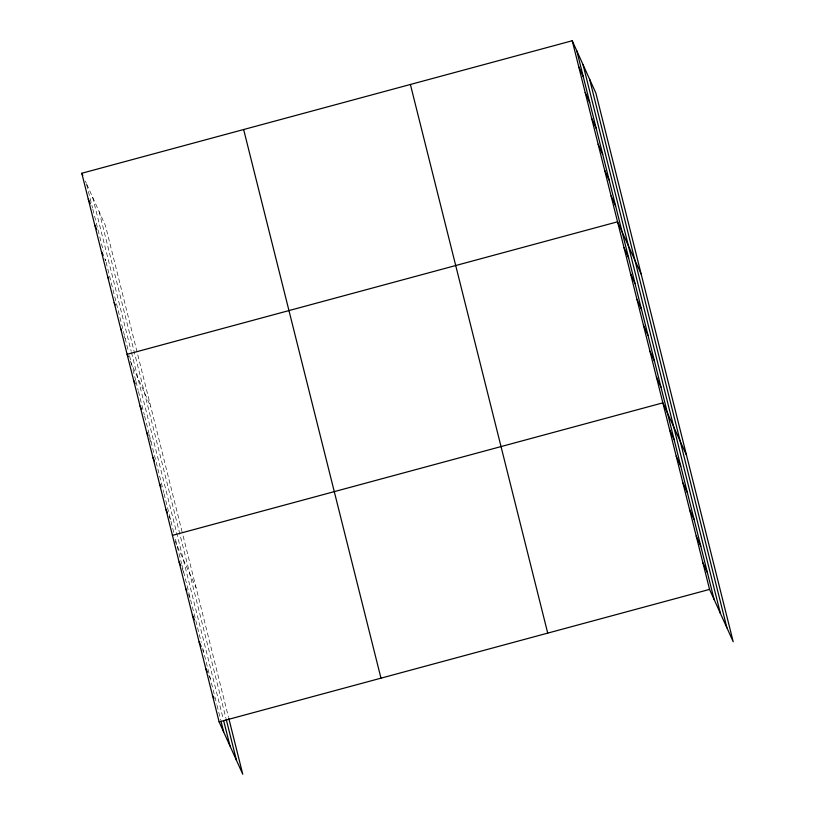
<?xml version="1.0" encoding="UTF-8"?>
<svg xmlns="http://www.w3.org/2000/svg" width="815" height="815" viewBox="0 0 815 815"><rect width="100%" height="100%" fill="white"/><g stroke="black" fill="none" stroke-linecap="round" stroke-linejoin="round"><path stroke-width="0.61" stroke-dasharray="4.08 3.06" d="M85.351 181.113L86.359 183.365M86.818 184.363L105.441 225.602L137.195 352.467M104.768 258.712L105.787 260.953L104.86 257.265M124.196 336.31L125.204 338.551M130.166 361.045L150.755 406.654M149.583 438.643L151.101 442.005M169 516.231L170.529 519.603M174.97 540.977L176.998 545.469L175.154 538.073M177.446 546.468L196.079 587.707M182.153 568.748L183.67 572.12M188.316 594.267L190.343 598.76L181.847 564.846M202.67 649.82L203.679 652.061M208.834 675.34L210.351 678.712M137.806 354.933L182.509 533.519M183.131 535.985L228.516 717.322M99.145 211.666L225.857 717.913M92.655 197.301L131.195 351.255M131.5 352.488L223.32 719.299M86.675 184.597L92.533 207.998M92.839 209.231L103.322 251.101M106.093 262.186L127.986 349.635M129.524 355.798L135.687 380.432M136.003 381.654L138.153 390.283M138.469 391.516L144.326 414.916M144.632 416.149L148.941 433.386M149.257 434.619L157.58 467.871M157.886 469.104L163.744 492.505M164.049 493.737L173.921 533.153M177.303 546.682L181.551 563.634M190.639 599.972L201.254 642.373M202.772 648.424L216.719 704.15M217.024 705.362L220.661 719.889"/><path stroke-width="1.22" d="M228.821 718.535L242.768 774.25L219.123 721.896L81.795 173.259L572.232 40.75L595.877 93.104L733.205 641.741L709.559 589.398L572.232 40.75M172.434 535.363L662.87 402.855L686.505 455.208M219.123 721.896L709.559 589.398M578.711 66.616L583.275 76.722M585.18 92.482L589.744 102.588M591.659 118.348L596.223 128.454M598.129 144.204L602.692 154.32M604.608 170.07L609.172 180.176M611.077 195.936L615.641 206.042M641.191 274.156L617.556 221.802L127.12 354.311L128.128 356.552M624.025 247.668L628.589 257.774M630.504 273.534L635.068 283.64M636.973 299.4L641.537 309.506M643.453 325.256L648.017 335.373M649.922 351.122L654.486 361.228M656.401 376.988L660.965 387.094M669.543 429.505L674.107 439.611M676.216 456.156L680.78 466.262M682.878 482.796L687.442 492.902M689.551 509.446L694.115 519.552M696.224 536.097L700.788 546.203M702.897 562.747L707.451 572.853M81.795 173.259L82.814 175.5M88.275 199.125L90.302 203.618M94.744 224.981L96.781 229.473M101.732 251.978L103.25 255.339M107.692 276.713L108.711 278.964M114.171 302.579L115.18 304.82M120.64 328.445L121.659 330.686M133.589 380.177L135.117 383.539M140.068 406.033L141.586 409.405M146.537 431.899L148.065 435.271M153.016 457.765L154.534 461.137M159.485 483.631L161.013 487.003M165.965 509.497L167.483 512.869M179.106 562.004L180.624 565.376M185.779 588.654L186.788 590.906M192.442 615.305L194.479 619.797M199.115 641.955L201.142 646.448M205.788 668.606L207.305 671.968M212.46 695.246L213.978 698.618M589.581 79.157L726.909 627.805M583.092 64.803L720.419 613.44M576.796 50.856L714.123 599.504M410.393 84.475L547.721 633.123M243.644 129.524L380.972 678.172M226.163 719.125L236.472 760.314M223.616 720.511L229.983 745.949M220.967 721.102L223.687 732.002"/></g></svg>
